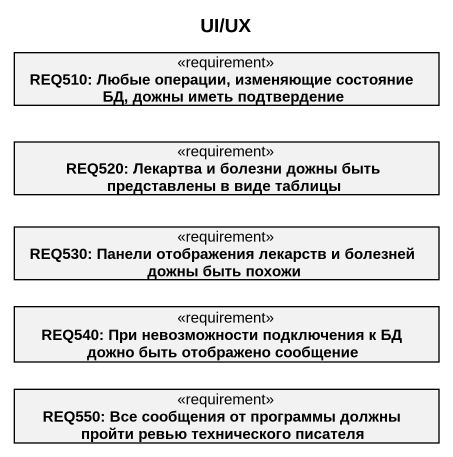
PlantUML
@startuml
title UI/UX
hide circle
hide empty members
class "REQ510: Любые операции, изменяющие состояние БД, дожны иметь подтвердение" as REQ510_Любые_операции <<requirement>>
class "REQ520: Лекартва и болезни дожны быть представлены в виде таблицы" as REQ520_Лекартва_и_болезни <<requirement>>
class "REQ530: Панели отображения лекарств и болезней дожны быть похожи" as REQ530_Панели_отображения <<requirement>>
class "REQ540: При невозможности подключения к БД дожно быть отображено сообщение" as REQ540_При_невозможности <<requirement>>
class "REQ550: Все сообщения от программы должны пройти ревью технического писателя" as REQ550_Все_сообщения_от <<requirement>>
@enduml
